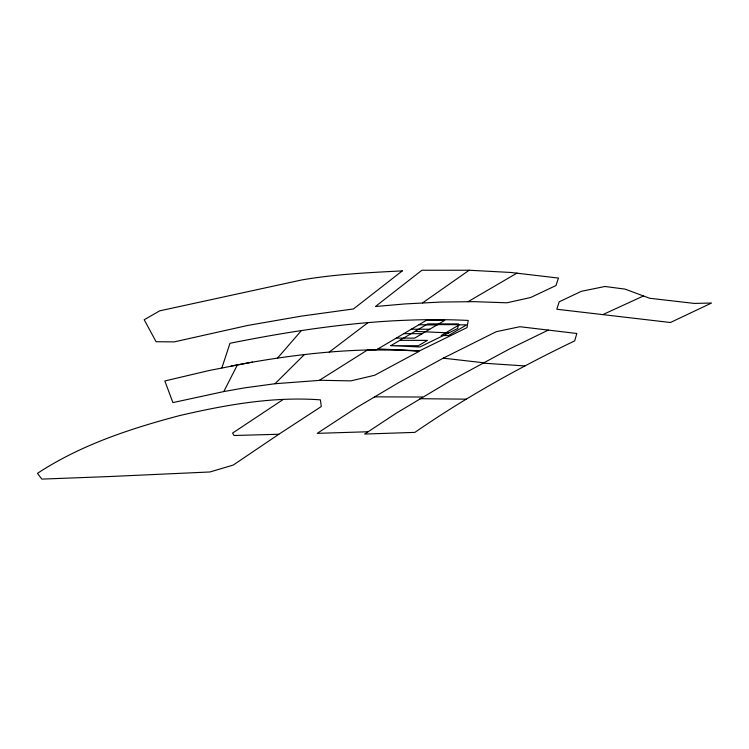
<?xml version="1.0" encoding="UTF-8"?>
<svg xmlns="http://www.w3.org/2000/svg" width="749" height="749" viewBox="0 0 749 749"><rect width="100%" height="100%" fill="white"/><g stroke="black" fill="none" stroke-linecap="round" stroke-linejoin="round"><path stroke-width="1.12" d="M221.873 367.918L229.98 343.295C308.26 327.51 388.197 316.565 468.228 320.432L467.03 327.603L419.627 350.804L377.927 348.922M252.544 362.067L209.533 370.437L164.846 380.951L172.897 402.606L223.792 391.568L237.386 364.875C283.244 356.281 329.747 350.335 376.447 349.792L427.698 319.551M277.486 358.134L301.454 330.524M223.792 391.568L244.202 387.926L274.995 383.731L304.319 354.633M329.232 352.096L368.049 322.613M422.576 302.886L469.174 270.239L510.827 272.467L558.473 278.066L555.983 285.528L530.638 297.512L506.886 302.802L473.836 301.65L440.487 302.072L404.891 303.944L375.436 306.51L421.902 270.249L469.174 270.239M278.825 434.261L321.312 406.538L320.385 399.854C273.001 396.352 225.552 404.9 179.545 415.611C130.111 428.671 80.461 445.065 37.45 473.349L41.813 479.107L108.568 476.579L209.963 471.973L233.239 465.063L278.825 434.261L234.016 435.497L232.574 433.081L283.253 399.451M319.327 380.333L367.6 349.923L403.411 350.195L419.122 351.375L374.584 375.286L350.822 380.885L320.909 380.277L274.995 383.731M368.002 431.752L317.23 433.353L356.646 407.568L398.356 382.823L443.221 358.162L496.259 331.685L519.9 326.714L576.833 333.483L574.68 340.87C519.319 367.459 465.447 397.41 414.909 432.379L364.632 434.055L396.464 413.064L450.177 380.979L509.47 348.987L548.277 330.094M390.828 345.654L427.81 323.84L458.51 323.914L457.742 328.493L419.964 346.974L390.828 345.654L418.363 345.729L427.407 340.383L399.872 340.318M468.088 301.669L517.016 273.076M602.823 314.608L643.466 295.967L649.608 298.261L694.332 303.42L711.55 303.027L670.421 322.51L556.825 309.243L559.185 301.819L581.318 291.324L604.967 286.483L625.143 289.133L643.466 295.967M231.104 366.027L237.386 364.875M426.434 320.3L444.784 320.347L414.628 338.136L396.268 338.099M426.537 324.589L458.379 324.663M418.888 324.748L437.247 324.794M411.351 329.195L429.711 329.242M403.814 333.642L422.164 333.689M374.472 396.848L422.605 397.026M419.899 398.702L466.196 399.161M415.04 331.376L448.735 332.893M482.628 363.125L524.993 365.943M443.221 358.162L483.377 362.731M402.297 270.885L353.453 308.953L301.435 316.115L247.676 325.45L174.245 341.89L156.073 341.713L144.192 319.729L159.752 310.835L301.997 279.901C335.103 274.209 368.789 272.608 402.297 270.885M459.277 324.851L441.18 335.524L448.52 335.543L466.618 324.86L459.277 324.851"/></g></svg>
